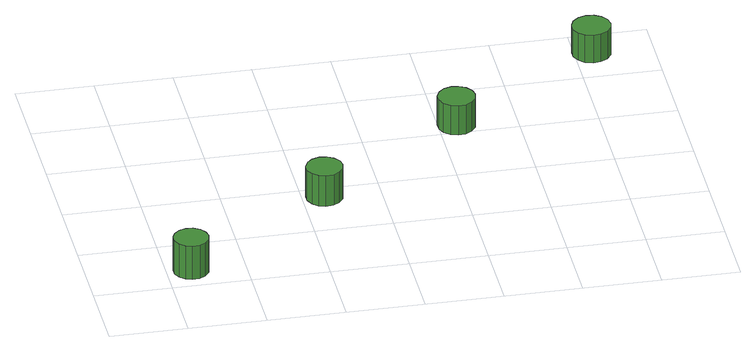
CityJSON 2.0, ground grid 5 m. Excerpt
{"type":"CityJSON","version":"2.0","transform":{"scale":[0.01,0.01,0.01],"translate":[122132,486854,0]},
"CityObjects":{
"tree1":{"type":"SolitaryVegetationObject","attributes":{"function":"something"},"geometry":[{"type":"MultiSurface","lod":"1","boundaries":[[[0,1,2,3,4,5,6,7,8,9,10,11,12,13,14]],[[15,16,17,18,19,20,21,22,23,24,25,26,27,28,29]],[[0,29,28,1]],[[1,28,27,2]],[[2,27,26,3]],[[3,26,25,4]],[[4,25,24,5]],[[5,24,23,6]],[[6,23,22,7]],[[7,22,21,8]],[[8,21,20,9]],[[9,20,19,10]],[[10,19,18,11]],[[11,18,17,12]],[[12,17,16,13]],[[13,16,15,14]],[[14,15,29,0]]]}]},
"tree2":{"type":"SolitaryVegetationObject","attributes":{"function":"something"},"geometry":[{"type":"MultiSurface","lod":"1","boundaries":[[[30,31,32,33,34,35,36,37,38,39,40,41,42,43,44]],[[45,46,47,48,49,50,51,52,53,54,55,56,57,58,59]],[[30,59,58,31]],[[31,58,57,32]],[[32,57,56,33]],[[33,56,55,34]],[[34,55,54,35]],[[35,54,53,36]],[[36,53,52,37]],[[37,52,51,38]],[[38,51,50,39]],[[39,50,49,40]],[[40,49,48,41]],[[41,48,47,42]],[[42,47,46,43]],[[43,46,45,44]],[[44,45,59,30]]]}]},
"tree3":{"type":"SolitaryVegetationObject","attributes":{"function":"something"},"geometry":[{"type":"MultiSurface","lod":"1","boundaries":[[[60,61,62,63,64,65,66,67,68,69,70,71,72,73,74]],[[75,76,77,78,79,80,81,82,83,84,85,86,87,88,89]],[[60,89,88,61]],[[61,88,87,62]],[[62,87,86,63]],[[63,86,85,64]],[[64,85,84,65]],[[65,84,83,66]],[[66,83,82,67]],[[67,82,81,68]],[[68,81,80,69]],[[69,80,79,70]],[[70,79,78,71]],[[71,78,77,72]],[[72,77,76,73]],[[73,76,75,74]],[[74,75,89,60]]]}]},
"tree4":{"type":"SolitaryVegetationObject","attributes":{"function":"something"},"geometry":[{"type":"MultiSurface","lod":"1","boundaries":[[[90,91,92,93,94,95,96,97,98,99,100,101,102,103,104]],[[105,106,107,108,109,110,111,112,113,114,115,116,117,118,119]],[[90,119,118,91]],[[91,118,117,92]],[[92,117,116,93]],[[93,116,115,94]],[[94,115,114,95]],[[95,114,113,96]],[[96,113,112,97]],[[97,112,111,98]],[[98,111,110,99]],[[99,110,109,100]],[[100,109,108,101]],[[101,108,107,102]],[[102,107,106,103]],[[103,106,105,104]],[[104,105,119,90]]]}]}
},
"vertices":[
[266,187,240],[256,233,240],[229,271,240],[188,295,240],[141,300,240],[97,285,240],[62,254,240],[43,211,240],[43,164,240],[62,121,240],[97,90,240],[141,75,240],[188,80,240],[229,103,240],[256,141,240],[256,141,2],[229,103,2],[188,80,2],[141,75,2],[97,90,2],[62,121,2],[43,164,2],[43,211,2],[62,254,2],[97,285,2],[141,300,2],[188,295,2],[229,271,2],[256,233,2],[266,187,2],
[1256,893,226],[1246,941,226],[1217,980,226],[1175,1004,226],[1126,1010,226],[1080,994,226],[1044,962,226],[1024,917,226],[1024,868,226],[1044,824,226],[1080,791,226],[1126,776,226],[1175,781,226],[1217,806,226],[1246,845,226],[1246,845,7],[1217,806,7],[1175,781,7],[1126,776,7],[1080,791,7],[1044,824,7],[1024,868,7],[1024,917,7],[1044,962,7],[1080,994,7],[1126,1010,7],[1175,1004,7],[1217,980,7],[1246,941,7],[1256,893,7],
[2230,1576,222],[2220,1625,222],[2190,1665,222],[2147,1690,222],[2098,1695,222],[2051,1680,222],[2014,1647,222],[1993,1601,222],[1993,1551,222],[2014,1506,222],[2051,1473,222],[2098,1457,222],[2147,1462,222],[2190,1487,222],[2220,1528,222],[2220,1528,11],[2190,1487,11],[2147,1462,11],[2098,1457,11],[2051,1473,11],[2014,1506,11],[1993,1551,11],[1993,1601,11],[2014,1647,11],[2051,1680,11],[2098,1695,11],[2147,1690,11],[2190,1665,11],[2220,1625,11],[2230,1576,11],
[3226,2271,213],[3216,2321,213],[3185,2363,213],[3141,2388,213],[3090,2394,213],[3041,2378,213],[3002,2343,213],[2982,2296,213],[2982,2245,213],[3002,2198,213],[3041,2163,213],[3090,2148,213],[3141,2153,213],[3185,2179,213],[3216,2220,213],[3216,2220,15],[3185,2179,15],[3141,2153,15],[3090,2148,15],[3041,2163,15],[3002,2198,15],[2982,2245,15],[2982,2296,15],[3002,2343,15],[3041,2378,15],[3090,2394,15],[3141,2388,15],[3185,2363,15],[3216,2321,15],[3226,2271,15]
]}
